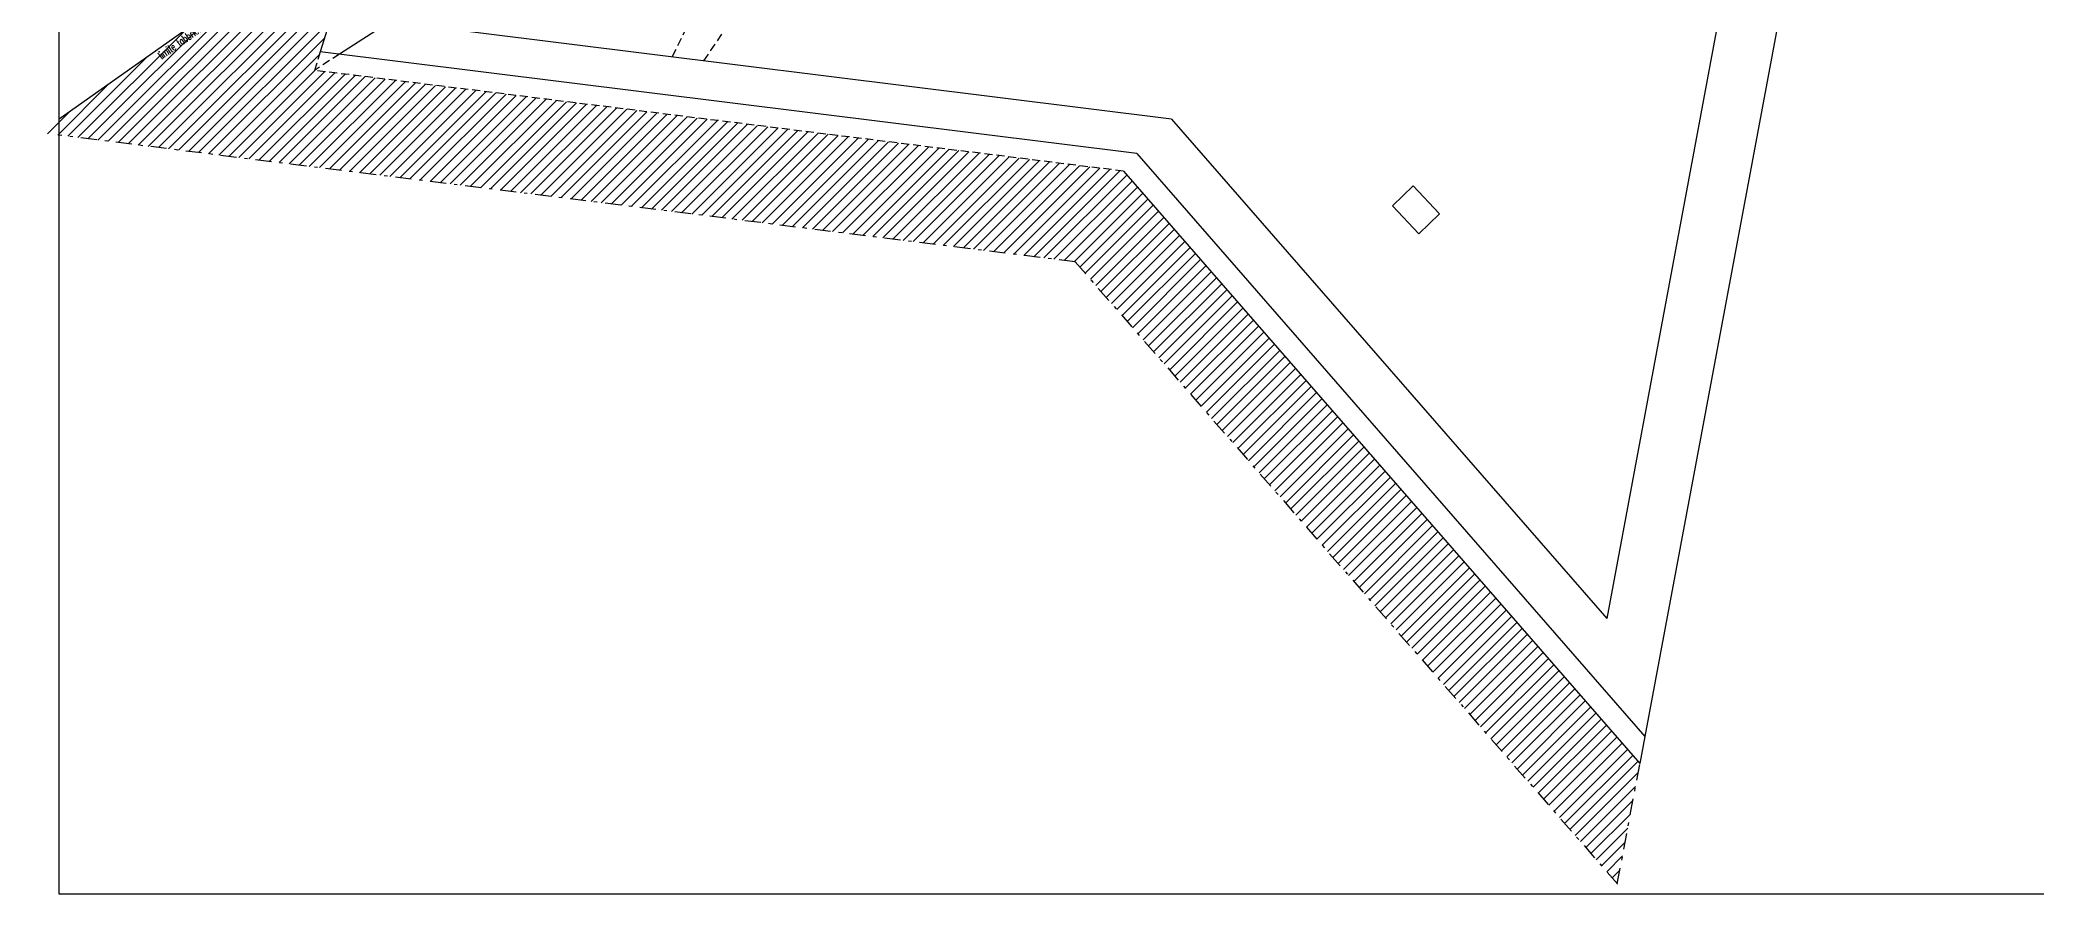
# Model space of a CAD drawing. Extents: x 136.1 to 233.1, y 82.3 to 162.3.
# Drawn here: x 136.1 to 198.5, y 82.3 to 109 of the extents above; entities that cross this region are included whole.
import ezdxf

# ---------------------------------------------------------------- set-up
doc = ezdxf.new("R2010")
doc.units = 0
doc.linetypes.add('DASHDOT', pattern=[1, 0.5, -0.25, 0, -0.25])
doc.linetypes.add('HIDDEN', pattern=[0.375, 0.25, -0.125])
doc.layers.get('0').update_dxf_attribs({"linetype": 'CONTINUOUS'})
for name, color, linetype in [('MURI------CAJ', 4, 'CONTINUOUS'), ('PROIEZIONI', 2, 'HIDDEN'), ('SEZIONI', 4, 'CONTINUOUS'), ('SOLAIO', 1, 'CONTINUOUS'), ('TESTI-----CAH', 2, 'CONTINUOUS'), ('VISTE-----CAF', 2, 'CONTINUOUS')]:
    doc.layers.add(name, color=color, linetype=linetype)
doc.styles.add('1', font='SIMPLEX', dxfattribs={"width": 0.65})

msp = doc.modelspace()

# ---------------------------------------------------------------- hatches: boundary and pattern name
at = {"layer": 'SOLAIO'}
h = msp.add_hatch(dxfattribs=at)
h.set_pattern_fill('ANSI31', color=256, scale=2, style=0)
h.set_pattern_definition([(45, (-83.07154, 15.0053), (-0.1767767, 0.1767767), [])])
h.paths.add_polyline_path([(168.46364, 102.10091), (185.40215, 82.65521), (186.10387, 86.41706), (169.97263, 104.93601), (144.70249, 108.08637), (144.88178, 108.66867), (146.02542, 112.38308), (145.6695, 112.88611), (136.12449, 106.13255)])
h.paths.add_polyline_path([(139.91101, 108.32967), (142.67243, 110.28351), (142.45583, 110.58963), (139.69441, 108.63579)], flags=24)

# ---------------------------------------------------------------- linework, layer by layer
msp.add_lwpolyline([(136.72823, 162.3379), (213.56706, 162.3379), (213.56706, 82.33808), (136.72823, 82.33808)], close=True)
at = {"layer": 'MURI------CAJ'}
for p, q in [((189.59157, 115.20288), (185.06762, 90.95053)), ((145.99603, 113.11714), (136.72823, 106.55972)), ((146.17399, 112.86563), (144.88178, 108.66867)), ((171.46762, 106.56357), (147.05411, 109.60714)), ((171.46762, 106.56357), (185.06762, 90.95053))]:
    msp.add_line(p, q, dxfattribs=at)
at = {"layer": 'PROIEZIONI'}
for p, q in [((156.80401, 110.42829), (155.87483, 108.50748)), ((156.86584, 108.38393), (158.21628, 110.37956)), ((144.88178, 108.66867), (144.70249, 108.08637)), ((145.48637, 108.59329), (144.70249, 108.08637)), ((169.97263, 104.93601), (144.70249, 108.08637))]:
    msp.add_line(p, q, dxfattribs=at)
at = {"layer": 'PROIEZIONI', "linetype": 'DASHDOT'}
for p, q in [((168.46364, 102.10091), (136.72823, 106.05728)), ((168.46364, 102.10091), (185.40215, 82.65521)), ((185.39961, 82.65813), (186.10387, 86.41706))]:
    msp.add_line(p, q, dxfattribs=at)
at = {"layer": 'SEZIONI'}
for p, q in [((178.37732, 103.84723), (179.0186, 104.47871)), ((179.0186, 104.47871), (179.84265, 103.60638)), ((179.20137, 102.97491), (178.37767, 103.84686)), ((179.84265, 103.60638), (179.20137, 102.97491))]:
    msp.add_line(p, q, dxfattribs=at)
at = {"layer": 'VISTE-----CAF'}
for p, q in [((191.24523, 113.97926), (186.26228, 87.26625)), ((147.05411, 109.60714), (145.48637, 108.59329)), ((170.3893, 105.48871), (144.88178, 108.66867)), ((170.3893, 105.48871), (186.26228, 87.26625)), ((169.97263, 104.93601), (186.10387, 86.41706)), ((186.26228, 87.26625), (186.10387, 86.41706))]:
    msp.add_line(p, q, dxfattribs=at)

# ---------------------------------------------------------------- texts
at = {"layer": 'TESTI-----CAH', "style": '1', "width": 0.65}
msp.add_text('limite fabbricato esistente', height=0.25, rotation=35.2813, dxfattribs=at).set_placement((139.92593, 108.41679))

doc.saveas('drawing.dxf')
